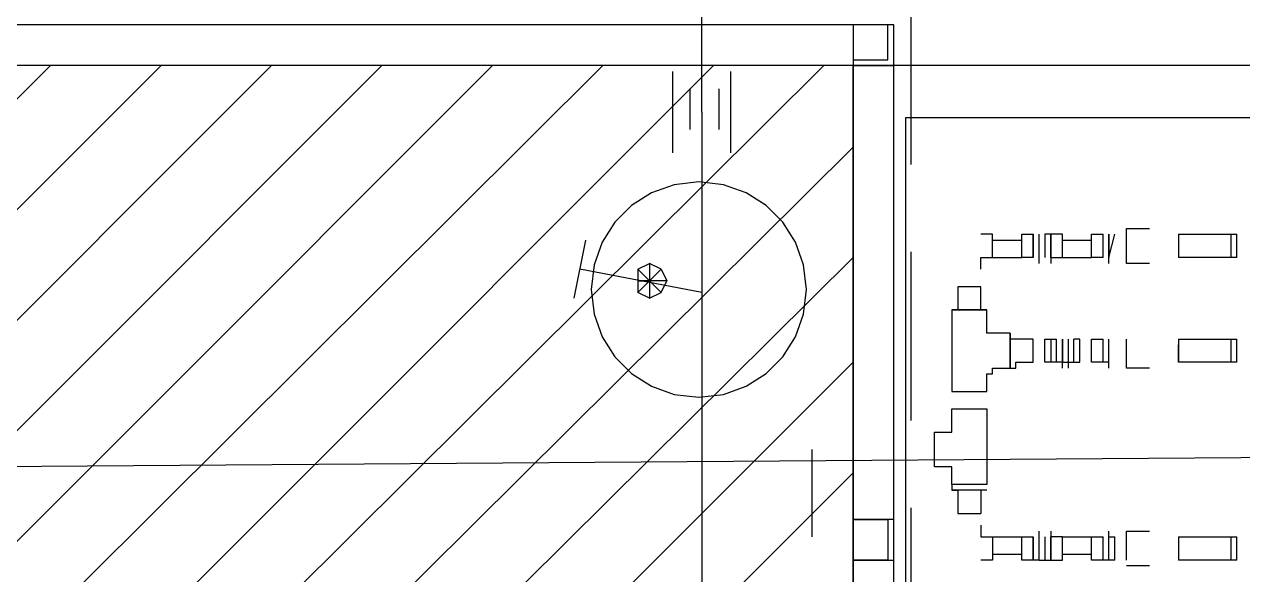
# Model space of a CAD drawing. Header units: metres. Extents: x 1 to 213, y 1 to 147.
# Drawn here: x 83.113 to 85.33, y 100.007 to 101.008 of the extents above; entities that cross this region are included whole.
import ezdxf

# ---------------------------------------------------------------- set-up
doc = ezdxf.new("R2010")
doc.units = ezdxf.units.M
doc.layers.add('00-BASE-ARQUITECTURA', color=8, linetype='Continuous')

msp = doc.modelspace()

# ---------------------------------------------------------------- linework, layer by layer
at = {"layer": '00-BASE-ARQUITECTURA'}
for points in [[(84.3456, 100.8485), (84.3456, 101.9704)], [(84.3456, 100.8485), (84.3456, 101.2401)], [(84.3456, 100.8485), (84.3456, 101.2401)], [(84.7266, 100.7533), (84.7266, 101.039), (84.5255, 101.039)], [(84.6949, 98.5096), (84.6949, 101.0073), (80.4615, 101.0073), (80.5144, 101.0073), (74.0798, 101.0073), (74.0269, 101.0073), (70.6402, 100.9861), (70.6402, 100.0442)], [(84.6208, 98.5096), (84.6208, 100.9332), (80.5356, 100.9332), (80.5356, 99.441), (73.9528, 99.441), (73.9528, 100.9332), (70.7143, 100.912), (70.7143, 100.0442)], [(84.6208, 98.4355), (84.6208, 100.9332), (80.5356, 100.9332), (80.5356, 99.441), (77.4241, 99.441), (73.9528, 99.441), (73.9528, 100.9332), (72.4394, 100.9332)], [(80.6626, 98.4355), (83.1603, 100.9332)], [(80.8637, 98.4355), (83.3614, 100.9332)], [(81.6786, 99.0494), (83.5624, 100.9332)], [(81.8797, 99.0494), (83.7635, 100.9332)], [(82.0808, 99.0494), (83.9646, 100.9332)], [(82.2713, 99.0494), (84.1657, 100.9332)], [(82.7581, 99.3245), (84.3668, 100.9332)], [(82.9486, 99.3245), (84.5678, 100.9332)], [(85.6262, 100.9332), (84.6208, 100.9332)], [(84.6208, 100.9332), (84.6208, 99.7373)], [(84.2927, 100.7745), (84.2927, 100.9226)], [(84.2927, 100.7745), (84.2927, 100.9226)], [(84.3985, 100.7745), (84.3985, 100.9226)], [(84.3985, 100.7745), (84.3985, 100.9226)], [(84.3244, 100.8168), (84.3244, 100.8909)], [(84.3774, 100.8168), (84.3774, 100.8909)], [(84.3456, 100.8485), (84.3456, 99.8537)], [(84.3456, 100.8485), (84.3456, 99.8537)], [(84.3456, 100.8485), (84.3456, 99.8537)], [(85.5204, 100.8379), (84.716, 100.8379)], [(84.716, 100.8379), (84.716, 99.8325)], [(83.1497, 99.3245), (84.6208, 100.785)], [(84.5361, 100.5257), (84.5309, 100.5706), (84.5162, 100.6118), (84.4931, 100.6482), (84.4628, 100.6785), (84.4264, 100.7016), (84.3852, 100.7164), (84.3403, 100.7215), (84.2954, 100.7164), (84.2542, 100.7016), (84.2179, 100.6785), (84.1875, 100.6482), (84.1644, 100.6118), (84.1497, 100.5706), (84.1445, 100.5257), (84.1497, 100.4808), (84.1644, 100.4396), (84.1875, 100.4033), (84.2179, 100.373), (84.2542, 100.3498), (84.2954, 100.3351), (84.3403, 100.3299), (84.3852, 100.3351), (84.4264, 100.3498), (84.4628, 100.373), (84.4931, 100.4033), (84.5162, 100.4396), (84.5309, 100.4808), (84.5361, 100.5257)], [(84.5361, 100.5257), (84.5309, 100.5706), (84.5162, 100.6118), (84.4931, 100.6482), (84.4628, 100.6785), (84.4264, 100.7016), (84.3852, 100.7164), (84.3403, 100.7215), (84.2954, 100.7164), (84.2542, 100.7016), (84.2179, 100.6785), (84.1875, 100.6482), (84.1644, 100.6118), (84.1497, 100.5706), (84.1445, 100.5257), (84.1497, 100.4808), (84.1644, 100.4396), (84.1875, 100.4033), (84.2179, 100.373), (84.2542, 100.3498), (84.2954, 100.3351), (84.3403, 100.3299), (84.3852, 100.3351), (84.4264, 100.3498), (84.4628, 100.373), (84.4931, 100.4033), (84.5162, 100.4396), (84.5309, 100.4808), (84.5361, 100.5257)], [(84.5361, 100.5257), (84.5309, 100.5706), (84.5162, 100.6118), (84.4931, 100.6482), (84.4628, 100.6785), (84.4264, 100.7016), (84.3852, 100.7164), (84.3403, 100.7215), (84.2954, 100.7164), (84.2542, 100.7016), (84.2179, 100.6785), (84.1875, 100.6482), (84.1644, 100.6118), (84.1497, 100.5706), (84.1445, 100.5257), (84.1497, 100.4808), (84.1644, 100.4396), (84.1875, 100.4033), (84.2179, 100.373), (84.2542, 100.3498), (84.2954, 100.3351), (84.3403, 100.3299), (84.3852, 100.3351), (84.4264, 100.3498), (84.4628, 100.373), (84.4931, 100.4033), (84.5162, 100.4396), (84.5309, 100.4808), (84.5361, 100.5257)], [(84.8536, 100.5628), (84.8536, 100.5839), (84.8748, 100.5839), (84.8748, 100.6263), (84.8536, 100.6263)], [(84.9489, 100.5839), (84.9277, 100.5839), (84.9277, 100.6263), (84.9489, 100.6263)], [(84.9489, 100.6263), (84.9489, 100.6263), (84.9489, 100.5839)], [(84.9489, 100.5839), (84.9489, 100.6263)], [(84.9594, 100.5734), (84.9594, 100.6263)], [(84.9594, 100.5734), (84.9594, 100.6263)], [(84.9806, 100.6263), (84.97, 100.6263), (84.97, 100.5839)], [(84.9806, 100.6263), (84.9806, 100.5734)], [(84.9806, 100.5839), (84.9806, 100.6263)], [(84.9806, 100.5839), (85.0018, 100.5839), (85.0018, 100.6263), (84.9806, 100.6263)], [(85.0758, 100.5839), (85.0547, 100.5839), (85.0547, 100.6263), (85.0758, 100.6263)], [(85.0758, 100.5839), (85.0758, 100.6263)], [(85.0864, 100.5734), (85.0864, 100.6263)], [(85.0864, 100.6263), (85.0864, 100.5839), (85.097, 100.6263)], [(85.1182, 100.5734), (85.1182, 100.6369)], [(85.1182, 100.6369), (85.1499, 100.6369), (85.1605, 100.6369)], [(85.2134, 100.6263), (85.2134, 100.5839)], [(85.2134, 100.6263), (85.3087, 100.6263)], [(85.3087, 100.5839), (85.3087, 100.6263), (85.3193, 100.6263)], [(85.3193, 100.5839), (85.3193, 100.6263)], [(84.1339, 100.6157), (84.1128, 100.5099)], [(84.1339, 100.6157), (84.1128, 100.5099)], [(84.1339, 100.6157), (84.1128, 100.5099)], [(84.7266, 100.2876), (84.7266, 100.5945)], [(84.8748, 100.6157), (84.9277, 100.6157)], [(85.0018, 100.6157), (85.0547, 100.6157)], [(83.3508, 99.3245), (84.6208, 100.5839)], [(84.2503, 100.5734), (84.2503, 100.5416), (84.2292, 100.5628), (84.2503, 100.5734)], [(84.2503, 100.5734), (84.2503, 100.5416), (84.2292, 100.5628), (84.2503, 100.5734)], [(84.2503, 100.5734), (84.2503, 100.5416), (84.2292, 100.5628), (84.2503, 100.5734)], [(84.2715, 100.5628), (84.2503, 100.5734), (84.2503, 100.5416), (84.2715, 100.5628)], [(84.2715, 100.5628), (84.2503, 100.5734), (84.2503, 100.5416), (84.2715, 100.5628)], [(84.2715, 100.5628), (84.2503, 100.5734), (84.2503, 100.5416), (84.2715, 100.5628)], [(84.8748, 100.5839), (84.9277, 100.5839)], [(85.0018, 100.5839), (85.0547, 100.5839)], [(85.1605, 100.5734), (85.1499, 100.5734), (85.1182, 100.5734)], [(85.3193, 100.5839), (85.3087, 100.5839), (85.2134, 100.5839)], [(84.3456, 100.5205), (84.1234, 100.5628)], [(84.3456, 100.5205), (84.1234, 100.5628)], [(84.3456, 100.5205), (84.1234, 100.5628)], [(84.2503, 100.5416), (84.2292, 100.5628), (84.2292, 100.5416), (84.2503, 100.5416)], [(84.2503, 100.5416), (84.2292, 100.5628), (84.2292, 100.5416), (84.2503, 100.5416)], [(84.2503, 100.5416), (84.2292, 100.5628), (84.2292, 100.5416), (84.2503, 100.5416)], [(84.2821, 100.5416), (84.2503, 100.5416), (84.2715, 100.5628), (84.2821, 100.5416)], [(84.2821, 100.5416), (84.2503, 100.5416), (84.2715, 100.5628), (84.2821, 100.5416)], [(84.2821, 100.5416), (84.2503, 100.5416), (84.2715, 100.5628), (84.2821, 100.5416)], [(84.2292, 100.5416), (84.2292, 100.5205), (84.2503, 100.5416), (84.2292, 100.5416)], [(84.2292, 100.5205), (84.2503, 100.5416), (84.2503, 100.5099), (84.2292, 100.5205)], [(84.2292, 100.5416), (84.2292, 100.5205), (84.2503, 100.5416), (84.2292, 100.5416)], [(84.2292, 100.5205), (84.2503, 100.5416), (84.2503, 100.5099), (84.2292, 100.5205)], [(84.2292, 100.5416), (84.2292, 100.5205), (84.2503, 100.5416), (84.2292, 100.5416)], [(84.2292, 100.5205), (84.2503, 100.5416), (84.2503, 100.5099), (84.2292, 100.5205)], [(84.2503, 100.5416), (84.2503, 100.5099), (84.2715, 100.5205), (84.2503, 100.5416)], [(84.2715, 100.5205), (84.2821, 100.5416), (84.2503, 100.5416), (84.2715, 100.5205)], [(84.2503, 100.5416), (84.2503, 100.5099), (84.2715, 100.5205), (84.2503, 100.5416)], [(84.2715, 100.5205), (84.2821, 100.5416), (84.2503, 100.5416), (84.2715, 100.5205)], [(84.2503, 100.5416), (84.2503, 100.5099), (84.2715, 100.5205), (84.2503, 100.5416)], [(84.2715, 100.5205), (84.2821, 100.5416), (84.2503, 100.5416), (84.2715, 100.5205)], [(84.8536, 100.4993), (84.8536, 100.531), (84.8113, 100.531), (84.8113, 100.4993), (84.8113, 100.4887), (84.8007, 100.4887), (84.8642, 100.4887), (84.8536, 100.4887), (84.8536, 100.4993)], [(84.8007, 100.4464), (84.8007, 100.3405), (84.8642, 100.3405), (84.8642, 100.3723), (84.8748, 100.3723), (84.8748, 100.3829), (84.9065, 100.3829), (84.9065, 100.4464), (84.8748, 100.4464), (84.8642, 100.4464), (84.8642, 100.4569), (84.8642, 100.4887), (84.8007, 100.4887), (84.8007, 100.4358)], [(84.9171, 100.4358), (84.9065, 100.4358), (84.9065, 100.4464), (84.9065, 100.3829), (84.9171, 100.3829), (84.9171, 100.3934), (84.9489, 100.3934), (84.9489, 100.4358), (84.9171, 100.4358)], [(84.9912, 100.3934), (84.97, 100.3934), (84.97, 100.4358), (84.9912, 100.4358)], [(84.9806, 100.4358), (84.9806, 100.3934)], [(85.0018, 100.3934), (84.9912, 100.3934), (84.9912, 100.4358)], [(85.0018, 100.4358), (85.0018, 100.3934)], [(85.0018, 100.3829), (85.0018, 100.4358)], [(85.0018, 100.3829), (85.0018, 100.4358)], [(85.0018, 100.3934), (85.0229, 100.3934), (85.0229, 100.4358)], [(85.0123, 100.4358), (85.0123, 100.3829)], [(85.0229, 100.3934), (85.0335, 100.3934), (85.0335, 100.4358), (85.0229, 100.4358)], [(85.0758, 100.3934), (85.0547, 100.3934), (85.0547, 100.4358), (85.0758, 100.4358)], [(85.0864, 100.3934), (85.0758, 100.3934), (85.0758, 100.4358)], [(85.0864, 100.3829), (85.0864, 100.4358)], [(85.1182, 100.3829), (85.1182, 100.4358)], [(85.2134, 100.4358), (85.2134, 100.3934), (85.2134, 100.4252)], [(85.2134, 100.4358), (85.3087, 100.4358)], [(85.3087, 100.3934), (85.3087, 100.4358), (85.3193, 100.4358)], [(85.3193, 100.3934), (85.3193, 100.4358)], [(83.5518, 99.3245), (84.6208, 100.3934)], [(85.1605, 100.3829), (85.1499, 100.3829), (85.1182, 100.3829)], [(85.3193, 100.3934), (85.3087, 100.3934), (85.2134, 100.3934)], [(84.8642, 100.2664), (84.8642, 100.1712), (84.8007, 100.1712), (84.8007, 100.203), (84.7689, 100.203), (84.7689, 100.2664), (84.8007, 100.2664), (84.8007, 100.277), (84.8007, 100.3088), (84.8642, 100.3088), (84.8642, 100.203)], [(78.5248, 100.1712), (88.7694, 100.2453)], [(84.5467, 100.0759), (84.5467, 100.2347)], [(83.7529, 99.3245), (84.6208, 100.1924)], [(84.8007, 100.1712), (84.8007, 100.1606), (84.8113, 100.1606), (84.8113, 100.15), (84.8113, 100.1183)], [(84.8642, 100.1606), (84.8007, 100.1606)], [(84.8642, 100.1606), (84.8536, 100.1606), (84.8536, 100.15), (84.8536, 100.1183)], [(84.7266, 99.8114), (84.7266, 100.1289)], [(84.8113, 100.1183), (84.8536, 100.1183)], [(84.8536, 100.0971), (84.8536, 100.0759), (84.8748, 100.0759), (84.8748, 100.0336), (84.8536, 100.0336)], [(84.9594, 100.0336), (84.9594, 100.0865)], [(84.9594, 100.0336), (84.9594, 100.0865)], [(84.9806, 100.0865), (84.9806, 100.0336)], [(85.0864, 100.0336), (85.0864, 100.0865)], [(85.1182, 100.0336), (85.1182, 100.0865)], [(85.1182, 100.0865), (85.1499, 100.0865), (85.1605, 100.0865)], [(84.8748, 100.0759), (84.9277, 100.0759)], [(84.9489, 100.0336), (84.9277, 100.0336), (84.9277, 100.0759), (84.9489, 100.0759)], [(84.9489, 100.0759), (84.9489, 100.0759), (84.9489, 100.0336)], [(84.9594, 100.0336), (84.9489, 100.0336), (84.9489, 100.0759)], [(84.9594, 100.0336), (84.9806, 100.0336), (84.9806, 100.0759)], [(84.97, 100.0759), (84.97, 100.0336)], [(84.9806, 100.0336), (85.0018, 100.0336), (85.0018, 100.0759), (84.9806, 100.0759)], [(85.0018, 100.0759), (85.0547, 100.0759)], [(85.0758, 100.0336), (85.0547, 100.0336), (85.0547, 100.0759), (85.0758, 100.0759)], [(85.0864, 100.0336), (85.0758, 100.0336), (85.0758, 100.0759)], [(85.097, 100.0336), (85.0864, 100.0336), (85.0864, 100.0759), (85.097, 100.0759)], [(85.097, 100.0336), (85.097, 100.0759)], [(85.2134, 100.0759), (85.2134, 100.0336)], [(85.2134, 100.0759), (85.3087, 100.0759)], [(85.3087, 100.0336), (85.3087, 100.0759), (85.3193, 100.0759)], [(85.3193, 100.0336), (85.3193, 100.0759)], [(84.8748, 100.0442), (84.9277, 100.0442)], [(85.0018, 100.0442), (85.0547, 100.0442)], [(85.1605, 100.023), (85.1499, 100.023), (85.1182, 100.023)], [(85.3193, 100.0336), (85.3087, 100.0336), (85.2134, 100.0336)]]:
    msp.add_lwpolyline(points, dxfattribs=at)
for points in [[(84.6208, 100.9332), (84.6949, 100.9332), (84.6949, 101.0073), (84.6208, 101.0073)], [(84.6208, 100.9438), (84.6843, 100.9438), (84.6843, 101.0073), (84.6208, 101.0073)], [(84.6208, 100.0336), (84.6208, 100.1077), (84.6843, 100.1077), (84.6843, 100.0336)], [(84.6208, 100.0336), (84.6949, 100.0336), (84.6949, 100.1077), (84.6208, 100.1077)]]:
    msp.add_lwpolyline(points, close=True, dxfattribs=at)

doc.saveas('drawing.dxf')
